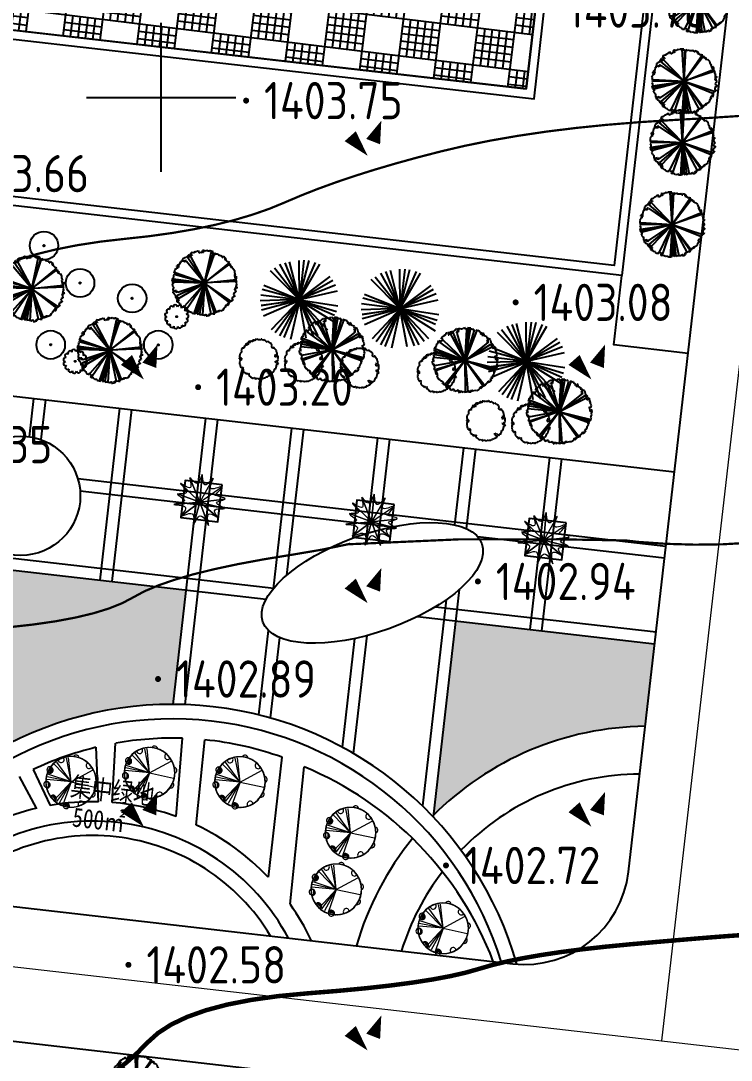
# Model space of a CAD drawing. Extents: x -2226 to 12369489, y -12501589 to 2275.
# Drawn here: x 5664122.6 to 5664170.2, y -6547972 to -6547902.3 of the extents above; entities that cross this region are included whole.
import ezdxf
from ezdxf.enums import TextEntityAlignment as Align

# ---------------------------------------------------------------- set-up
doc = ezdxf.new("R2010")
doc.units = 0
doc.header["$LTSCALE"] = 1000
doc.header["$MEASUREMENT"] = 0
doc.linetypes.add('DASHDOT2', pattern=[0.5, 0.25, -0.125, 0, -0.125])
doc.layers.get('0').update_dxf_attribs({"linetype": 'CONTINUOUS'})
for name, color, linetype in [('0-road', 33, 'CONTINUOUS'), ('0-tree', 93, 'CONTINUOUS'), ('2222', 7, 'CONTINUOUS'), ('A绿-1', 94, 'CONTINUOUS'), ('DIM_SYMB', 3, 'CONTINUOUS'), ('GN-草地', 7, 'CONTINUOUS'), ('PUB_TEXT', 7, 'CONTINUOUS'), ('TREE', 94, 'CONTINUOUS'), ('WALL', 2, 'CONTINUOUS'), ('周边地形图', 8, 'CONTINUOUS'), ('平面树例', 3, 'CONTINUOUS'), ('建筑', 50, 'CONTINUOUS'), ('灌木', 94, 'CONTINUOUS'), ('绿化', 3, 'CONTINUOUS'), ('车行道', 5, 'CONTINUOUS'), ('铺地', 25, 'CONTINUOUS')]:
    doc.layers.add(name, color=color, linetype=linetype)
doc.layers.add('树图例', color=62, linetype='CONTINUOUS', lineweight=15)
doc.layers.add('道路红线', color=1, linetype='CONTINUOUS', lineweight=0)
doc.styles.add('HT', font='simhei.ttf', dxfattribs={"width": 0.8})
doc.styles.get("Standard").update_dxf_attribs({"font": 'GBENOR', "bigfont": 'GBCBIG'})

# ---------------------------------------------------------------- blocks, each defined once
blk = doc.blocks.new('gc090')
for points in [[(1.067, 1.447, 0, 1, 0), (0.52, 0.049, 1, 1, 0)], [(-1.016, 0.411, 1, 0, 0), (0.151, -0.902, 0, 0, 0)]]:
    blk.add_lwpolyline(points, format="xyseb")
blk = doc.blocks.new('QAWE32')
at = {"layer": 'WALL', "color": 6, "ltscale": 10}
for p, q in [((4264959, -5852623), (4266759, -5852623)), ((4266759, -5852623), (4266759, -5859223)), ((4264959, -5859223), (4266759, -5859223))]:
    blk.add_line(p, q, dxfattribs=at)
at = {"layer": 'WALL', "ltscale": 10}
for points in [[(4192359, -5847223), (4192359, -5825623), (4264959, -5825623), (4264959, -5882323), (4192359, -5882323), (4192359, -5870623), (4257159, -5870623), (4257159, -5865223), (4250157, -5865223), (4250157, -5852623), (4257159, -5852623), (4257159, -5847223), (4192359, -5847223)], [(4192959, -5846623), (4192959, -5826223), (4264359, -5826223), (4264359, -5881723), (4192959, -5881723), (4192959, -5871223), (4257759, -5871223), (4257759, -5864623), (4250757, -5864623), (4250757, -5853223), (4257759, -5853223), (4257759, -5846623)]]:
    blk.add_lwpolyline(points, close=True, dxfattribs=at)
blk = doc.blocks.new('wqeqweq')
at = {"layer": '0-tree', "color": 76}
for p, q in [((163905, -121939), (163812, -122021)), ((163967, -121939), (163905, -121939)), ((164050, -121836), (163967, -121908)), ((163967, -121908), (163967, -121939)), ((164143, -121836), (164050, -121836)), ((164184, -121836), (164143, -121836)), ((164163, -121856), (164184, -121836)), ((164174, -121929), (164163, -121856)), ((164246, -121918), (164174, -121929)), ((164266, -121877), (164246, -121918)), ((164380, -121836), (164266, -121877)), ((164421, -121681), (164339, -121702)), ((164339, -121702), (164339, -121784)), ((164339, -121784), (164390, -121784)), ((164421, -121856), (164380, -121836)), ((164390, -121784), (164411, -121753)), ((164411, -121753), (164442, -121815)), ((164483, -121702), (164421, -121681)), ((164442, -121815), (164421, -121825)), ((164421, -121825), (164421, -121856)), ((164545, -121691), (164483, -121702)), ((164638, -121629), (164545, -121691)), ((164741, -121650), (164638, -121629)), ((164762, -121681), (164741, -121650)), ((164803, -121609), (164762, -121681)), ((164855, -121598), (164803, -121609)), ((164979, -121598), (164855, -121598)), ((165084, -123763), (164948, -121609)), ((164948, -121609), (164969, -121650)), ((164969, -121650), (165031, -121660)), ((165062, -121609), (164979, -121598)), ((165031, -121660), (165062, -121691)), ((165041, -121640), (165062, -121609)), ((165041, -121691), (165041, -121640)), ((165092, -121681), (165041, -121691)), ((165062, -121691), (165092, -121691)), ((165084, -123763), (165185, -121629)), ((165092, -121691), (165084, -123763)), ((165123, -121660), (165092, -121681)), ((165154, -121691), (165123, -121660)), ((165144, -121733), (165154, -121691)), ((165185, -121629), (165258, -121681)), ((165258, -121681), (165196, -121702)), ((165196, -121702), (165247, -121712)), ((165247, -121712), (165330, -121671)), ((165330, -121671), (165351, -121650)), ((165351, -121650), (165454, -121702)), ((165454, -121702), (165516, -121702)), ((165516, -121702), (165536, -121702)), ((165536, -121702), (165660, -121702)), ((165722, -121753), (165640, -121681)), ((165640, -121681), (165733, -121753)), ((165660, -121702), (165722, -121753)), ((165733, -121753), (165753, -121774)), ((165753, -121774), (165805, -121774)), ((165805, -121774), (165784, -121691)), ((165784, -121691), (165857, -121712)), ((165857, -121712), (165980, -121774)), ((166032, -121898), (165929, -121794)), ((165929, -121794), (165960, -121877)), ((165960, -121877), (166063, -121918)), ((165980, -121774), (166032, -121898)), ((166063, -121918), (166177, -121980)), ((166177, -121980), (166197, -121960)), ((166197, -121960), (166311, -121991)), ((166301, -122032), (166228, -121970)), ((166228, -121970), (166228, -122021)), ((163203, -122744), (163306, -122672)), ((163275, -122579), (163224, -122579)), ((163224, -122579), (163224, -122682)), ((163317, -122517), (163275, -122579)), ((163306, -122672), (163327, -122754)), ((163399, -122475), (163317, -122517)), ((163430, -122465), (163399, -122475)), ((163451, -122651), (163420, -122630)), ((163420, -122630), (163440, -122713)), ((163492, -122352), (163430, -122465)), ((163451, -122702), (163451, -122651)), ((163533, -122269), (163492, -122352)), ((163513, -122372), (163585, -122331)), ((163554, -122434), (163513, -122372)), ((163585, -122259), (163533, -122269)), ((163533, -122455), (163647, -122279)), ((165084, -123763), (163533, -122455)), ((163585, -122393), (163554, -122434)), ((163585, -122331), (163585, -122259)), ((163595, -122362), (163585, -122393)), ((163647, -122352), (163595, -122362)), ((163647, -122104), (163626, -122207)), ((163626, -122207), (163647, -122166)), ((163688, -122042), (163647, -122104)), ((163647, -122166), (163709, -122176)), ((163647, -122279), (165084, -123763)), ((163730, -122290), (163647, -122352)), ((163761, -122228), (163657, -122238)), ((163657, -122238), (163657, -122269)), ((163657, -122269), (163657, -122290)), ((163657, -122290), (163730, -122290)), ((163761, -122042), (163688, -122042)), ((163709, -122176), (163771, -122187)), ((163812, -122021), (163761, -122042)), ((163771, -122187), (163761, -122228)), ((166311, -121991), (165084, -123763)), ((165084, -123763), (166383, -122063)), ((166228, -122021), (166311, -122104)), ((166332, -122094), (166301, -122032)), ((166311, -122104), (166435, -122187)), ((166466, -122166), (166332, -122094)), ((166383, -122063), (166383, -122145)), ((166383, -122145), (166466, -122187)), ((166435, -122187), (166528, -122279)), ((166486, -122197), (166466, -122166)), ((166466, -122187), (166559, -122248)), ((166569, -122218), (166486, -122197)), ((166528, -122279), (166600, -122310)), ((166559, -122248), (166569, -122218)), ((166600, -122310), (166631, -122290)), ((166631, -122290), (166776, -122403)), ((166776, -122403), (166807, -122527)), ((166807, -122527), (166910, -122692)), ((166910, -122692), (166858, -122672)), ((166858, -122672), (166858, -122692)), ((162996, -123363), (162893, -123476)), ((162996, -123115), (162976, -123208)), ((162976, -123208), (162986, -123177)), ((163017, -123270), (162976, -123322)), ((162976, -123322), (162996, -123363)), ((162986, -123177), (163162, -123136)), ((163120, -123033), (162996, -123115)), ((163048, -123353), (163017, -123270)), ((163162, -123136), (163038, -123167)), ((163038, -123167), (163110, -123208)), ((163058, -123260), (163048, -123353)), ((163100, -123239), (163058, -123239)), ((163058, -123239), (163058, -123260)), ((163110, -123208), (163100, -123239)), ((163141, -122868), (163120, -122991)), ((163120, -122991), (163120, -123033)), ((163244, -122806), (163141, -122826)), ((163141, -122826), (163141, -122868)), ((163244, -122713), (163193, -122713)), ((163193, -122713), (163244, -122806)), ((163224, -122682), (163203, -122744)), ((163244, -122775), (163244, -122713)), ((163327, -122754), (163409, -122775)), ((163409, -122775), (163451, -122702)), ((163440, -122713), (163513, -122702)), ((163513, -122702), (165084, -123763)), ((165084, -123763), (167044, -122971)), ((167147, -123084), (165084, -123763)), ((166858, -122692), (166899, -122795)), ((166899, -122795), (166920, -122816)), ((166920, -122816), (166982, -122754)), ((166972, -122899), (166930, -122785)), ((167044, -122971), (166972, -122899)), ((166982, -122754), (167013, -122806)), ((167013, -122806), (167034, -122878)), ((167034, -122878), (167044, -123002)), ((167044, -123002), (167065, -123084)), ((167065, -123084), (167127, -123095)), ((167127, -123105), (167085, -123198)), ((167085, -123198), (167127, -123229)), ((167127, -123095), (167147, -123084)), ((167127, -123229), (167168, -123249)), ((167168, -123249), (167137, -123373)), ((167137, -123373), (167158, -123425)), ((162893, -123476), (162924, -123507)), ((162893, -123837), (162934, -123879)), ((162955, -124095), (162914, -124064)), ((162914, -124064), (162934, -124157)), ((162924, -123507), (162924, -123631)), ((162924, -123631), (162924, -123703)), ((162924, -123703), (162986, -123641)), ((162934, -123879), (162965, -123951)), ((162955, -123786), (162945, -123755)), ((162955, -124023), (162945, -124075)), ((165084, -123763), (162955, -123786)), ((165084, -123763), (162955, -124188)), ((162965, -123951), (162955, -123992)), ((162955, -123992), (162955, -124023)), ((162976, -124075), (165084, -123763)), ((162986, -123641), (165084, -123763)), ((165041, -123788), (163065, -124290)), ((163513, -124849), (165084, -123788)), ((165084, -123788), (163533, -125096)), ((163647, -125272), (165084, -123788)), ((165106, -123778), (164211, -125622)), ((165078, -123825), (164426, -125734)), ((165084, -123788), (164948, -125942)), ((165092, -125860), (165084, -123788)), ((165084, -123788), (165185, -125922)), ((166311, -125561), (165084, -123788)), ((165084, -123788), (166383, -125488)), ((167147, -124467), (165084, -123788)), ((165084, -123788), (167044, -124580)), ((165087, -123778), (165534, -125864)), ((165087, -123797), (166056, -125631)), ((165087, -123806), (165339, -125883)), ((167168, -123538), (167137, -123662)), ((167137, -123662), (167168, -123672)), ((167158, -123425), (167168, -123538)), ((167261, -123796), (167158, -123889)), ((167158, -123889), (167168, -123992)), ((167281, -123445), (167168, -123590)), ((167168, -123672), (167178, -123559)), ((167168, -123590), (167189, -123672)), ((167168, -123992), (167261, -124013)), ((167178, -123456), (167281, -123445)), ((167178, -123559), (167178, -123456)), ((167189, -123672), (167261, -123796)), ((167261, -124013), (167261, -124085)), ((162934, -124157), (162945, -124250)), ((162945, -124075), (162976, -124075)), ((162945, -124250), (163017, -124261)), ((162955, -124147), (162955, -124095)), ((162955, -124188), (162955, -124147)), ((163027, -124384), (162996, -124405)), ((162996, -124405), (163058, -124488)), ((163017, -124261), (163079, -124281)), ((163058, -124395), (163027, -124384)), ((163089, -124291), (163048, -124302)), ((163048, -124302), (163058, -124395)), ((163058, -124488), (163069, -124570)), ((163069, -124570), (163100, -124570)), ((163079, -124281), (163089, -124291)), ((163100, -124570), (163141, -124601)), ((163141, -124601), (163151, -124642)), ((163151, -124642), (163151, -124735)), ((163151, -124735), (163162, -124818)), ((166858, -124859), (166899, -124756)), ((166899, -124756), (166920, -124735)), ((166920, -124735), (166982, -124797)), ((166972, -124653), (166930, -124766)), ((167044, -124580), (166972, -124653)), ((166982, -124797), (167013, -124745)), ((167013, -124745), (167034, -124673)), ((167034, -124673), (167044, -124549)), ((167044, -124549), (167065, -124467)), ((167065, -124467), (167127, -124457)), ((167137, -124446), (167096, -124426)), ((167096, -124426), (167096, -124488)), ((167127, -124457), (167147, -124467)), ((167168, -124168), (167137, -124178)), ((167137, -124178), (167137, -124343)), ((167137, -124343), (167158, -124343)), ((167178, -124415), (167137, -124446)), ((167158, -124343), (167220, -124312)), ((167261, -124085), (167168, -124168)), ((167220, -124312), (167178, -124415)), ((163162, -124818), (163358, -124807)), ((163224, -124869), (163203, -124807)), ((163203, -124807), (163306, -124880)), ((163224, -124972), (163224, -124869)), ((163275, -124972), (163224, -124972)), ((163317, -125034), (163275, -124972)), ((163306, -124880), (163327, -124797)), ((163399, -125076), (163317, -125034)), ((163327, -124797), (163409, -124776)), ((163358, -124807), (163337, -124880)), ((163430, -125086), (163399, -125076)), ((163409, -124776), (163451, -124849)), ((163420, -124921), (163440, -124838)), ((163451, -124900), (163420, -124921)), ((163492, -125199), (163430, -125086)), ((163440, -124838), (163513, -124849)), ((163451, -124849), (163451, -124900)), ((163533, -125282), (163492, -125199)), ((163554, -125117), (163513, -125179)), ((163513, -125179), (163585, -125220)), ((163533, -125096), (163647, -125272)), ((163585, -125292), (163533, -125282)), ((163585, -125158), (163554, -125117)), ((163595, -125189), (163585, -125158)), ((163585, -125220), (163585, -125292)), ((163647, -125199), (163595, -125189)), ((163647, -125447), (163626, -125344)), ((163626, -125344), (163647, -125385)), ((163730, -125261), (163647, -125199)), ((163647, -125385), (163709, -125375)), ((163688, -125509), (163647, -125447)), ((163657, -125282), (163657, -125261)), ((163657, -125261), (163730, -125261)), ((163657, -125313), (163657, -125282)), ((163761, -125323), (163657, -125313)), ((163709, -125375), (163771, -125365)), ((163771, -125365), (163761, -125323)), ((166228, -125530), (166311, -125447)), ((166332, -125457), (166301, -125519)), ((166311, -125447), (166435, -125365)), ((166466, -125385), (166332, -125457)), ((166383, -125406), (166466, -125365)), ((166383, -125488), (166383, -125406)), ((166435, -125365), (166528, -125272)), ((166466, -125365), (166559, -125303)), ((166486, -125354), (166466, -125385)), ((166569, -125334), (166486, -125354)), ((166528, -125272), (166600, -125241)), ((166559, -125303), (166569, -125334)), ((166600, -125241), (166631, -125261)), ((166631, -125261), (166776, -125148)), ((166776, -125148), (166807, -125024)), ((166807, -125024), (166910, -124859)), ((166910, -124859), (166858, -124880)), ((166858, -124880), (166858, -124859)), ((163761, -125509), (163688, -125509)), ((163812, -125530), (163761, -125509)), ((163905, -125612), (163812, -125530)), ((163967, -125612), (163905, -125612)), ((163967, -125643), (163967, -125612)), ((164050, -125715), (163967, -125643)), ((164143, -125715), (164050, -125715)), ((164184, -125715), (164143, -125715)), ((164174, -125623), (164163, -125695)), ((164163, -125695), (164184, -125715)), ((164246, -125633), (164174, -125623)), ((164266, -125674), (164246, -125633)), ((164380, -125715), (164266, -125674)), ((164339, -125850), (164339, -125767)), ((164339, -125767), (164390, -125767)), ((164421, -125870), (164339, -125850)), ((164421, -125695), (164380, -125715)), ((164390, -125767), (164411, -125798)), ((164411, -125798), (164442, -125736)), ((164421, -125726), (164421, -125695)), ((164442, -125736), (164421, -125726)), ((164483, -125850), (164421, -125870)), ((164545, -125860), (164483, -125850)), ((164638, -125922), (164545, -125860)), ((164741, -125901), (164638, -125922)), ((164762, -125870), (164741, -125901)), ((164803, -125942), (164762, -125870)), ((164855, -125953), (164803, -125942)), ((164979, -125953), (164855, -125953)), ((164948, -125942), (164969, -125901)), ((164969, -125901), (165031, -125891)), ((165062, -125942), (164979, -125953)), ((165031, -125891), (165062, -125860)), ((165092, -125870), (165041, -125860)), ((165041, -125860), (165041, -125911)), ((165041, -125911), (165062, -125942)), ((165062, -125860), (165092, -125860)), ((165123, -125891), (165092, -125870)), ((165154, -125860), (165123, -125891)), ((165144, -125819), (165154, -125860)), ((165185, -125922), (165258, -125870)), ((165196, -125850), (165247, -125839)), ((165258, -125870), (165196, -125850)), ((165247, -125839), (165330, -125880)), ((165330, -125880), (165351, -125901)), ((165351, -125901), (165454, -125850)), ((165454, -125850), (165516, -125850)), ((165516, -125850), (165536, -125850)), ((165536, -125850), (165660, -125850)), ((165722, -125798), (165640, -125870)), ((165640, -125870), (165733, -125798)), ((165660, -125850), (165722, -125798)), ((165733, -125798), (165753, -125777)), ((165753, -125777), (165805, -125777)), ((165805, -125777), (165784, -125860)), ((165784, -125860), (165857, -125839)), ((165857, -125839), (165980, -125777)), ((166032, -125653), (165929, -125757)), ((165929, -125757), (165960, -125674)), ((165960, -125674), (166063, -125633)), ((165980, -125777), (166032, -125653)), ((166063, -125633), (166177, -125571)), ((166177, -125571), (166197, -125592)), ((166197, -125592), (166311, -125561)), ((166301, -125519), (166228, -125581)), ((166228, -125581), (166228, -125530))]:
    blk.add_line(p, q, dxfattribs=at)
for centre, radius in [((165078, -123769), 85.9), ((165069, -123732), 75.1), ((165056, -123787), 34.9), ((165106, -123778), 75.1), ((165083, -123767), 42.8)]:
    blk.add_circle(centre, radius, dxfattribs=at)
blk = doc.blocks.new('041')
at = {"layer": 'A绿-1', "color": 0}
for radius in [953, 47.6]:
    blk.add_circle((-41, -2), radius, dxfattribs=at)
blk = doc.blocks.new('002')
at = {"layer": 'A绿-1', "color": 95}
for radius in [57.2, 28.6]:
    blk.add_circle((-10, -31), radius, dxfattribs=at)
for centre, start, end in [((-386, 838), 14.02807, 208.77666), ((1, 916), 350.02807, 184.77666), ((385, 830), 326.02807, 160.77666), ((-953, -120), 86.02807, 280.77666), ((-907, 272), 62.02807, 256.77666), ((-707, 610), 38.02807, 232.77666), ((701, 595), 302.02807, 136.77666), ((894, 251), 278.02807, 112.77666), ((931, -141), 254.02807, 88.77666), ((-835, -495), 110.02807, 304.77666), ((-575, -791), 134.02807, 328.77666), ((-217, -955), 158.02807, 352.77666), ((176, -960), 182.02807, 16.77666), ((538, -804), 206.02807, 40.77666), ((805, -514), 230.02807, 64.77666)]:
    blk.add_arc(centre, 197, start, end, dxfattribs=at)
blk = doc.blocks.new('SFF')
at = {"layer": '树图例', "color": 95}
for p, q in [((1655034, -1503696), (1654681, -1502096)), ((1655034, -1503696), (1653765, -1502660)), ((1655034, -1503696), (1653925, -1502490)), ((1655034, -1503696), (1654534, -1502136)), ((1655034, -1503696), (1656374, -1502753)), ((1655034, -1503696), (1653428, -1503374)), ((1653496, -1503228), (1653635, -1503217)), ((1653510, -1503187), (1653660, -1503175)), ((1653523, -1503146), (1653685, -1503133)), ((1653537, -1503105), (1653695, -1503092)), ((1653550, -1503064), (1653691, -1503052)), ((1653564, -1503022), (1653686, -1503013)), ((1653577, -1502981), (1653664, -1502974)), ((1653591, -1502940), (1653625, -1502937)), ((1655034, -1503696), (1653396, -1503734)), ((1655034, -1503696), (1653403, -1503548)), ((1653499, -1503950), (1653526, -1503948)), ((1653505, -1503990), (1653564, -1503985)), ((1653512, -1504030), (1653578, -1504024)), ((1653518, -1504069), (1653586, -1504064)), ((1653525, -1504109), (1653594, -1504103)), ((1653531, -1504149), (1653584, -1504144)), ((1653537, -1504188), (1653560, -1504186)), ((1655034, -1503696), (1654063, -1505015)), ((1655034, -1503696), (1654205, -1505108)), ((1655034, -1503696), (1654406, -1505209)), ((1655034, -1503696), (1654670, -1505293)), ((1655034, -1503696), (1656664, -1503862)), ((1653895, -1504802), (1654007, -1504793)), ((1653939, -1504838), (1654078, -1504827)), ((1653984, -1504875), (1654112, -1504864)), ((1654029, -1504911), (1654119, -1504904)), ((1654074, -1504948), (1654126, -1504944)), ((1654118, -1504984), (1654133, -1504983)), ((1654742, -1505255), (1654995, -1505235)), ((1654785, -1505212), (1654937, -1505200)), ((1654798, -1505291), (1655017, -1505273)), ((1654958, -1505318), (1655040, -1505312))]:
    blk.add_line(p, q, dxfattribs=at)
blk.add_circle((1655034, -1503696), 48, dxfattribs=at)
for centre, radius, start, end in [((1655034, -1503696), 1698, 91.2865, 114.15669), ((1655185, -1502069), 201, 159.55781, 9.88594), ((1655034, -1503696), 1698, 55.2865, 78.15669), ((1655034, -1503696), 1698, 127.2865, 150.15669), ((1654200, -1502291), 201, 195.55781, 45.88594), ((1656112, -1502468), 201, 123.55781, 333.88594), ((1655034, -1503696), 1698, 19.2865, 42.15669), ((1655024, -1503695), 1698, 163.2865, 186.15669), ((1655034, -1503696), 1698, 163.2865, 186.15669), ((1653495, -1503039), 197, 240.49953, 73.06727), ((1653525, -1503056), 197, 230.26604, 66.20662), ((1653533, -1503050), 201, 231.55781, 81.88594), ((1653528, -1503068), 197, 240.49953, 73.06727), ((1653558, -1503084), 197, 230.26604, 66.20662), ((1656628, -1503336), 201, 87.55781, 297.88594), ((1653401, -1504064), 197, 276.49953, 109.06727), ((1653441, -1504055), 201, 267.55781, 117.88594), ((1653435, -1504092), 197, 276.49953, 109.06727), ((1653435, -1504059), 197, 266.26604, 102.20662), ((1653468, -1504088), 197, 266.26604, 102.20662), ((1656535, -1504341), 201, 51.55781, 261.88594), ((1655034, -1503696), 1698, 343.2865, 6.15669), ((1655034, -1503696), 1698, 199.2865, 222.15669), ((1653928, -1504948), 197, 312.49953, 145.06727), ((1653956, -1504923), 201, 303.55781, 153.88594), ((1653961, -1504976), 197, 312.49953, 145.06727), ((1653952, -1504924), 197, 302.26604, 138.20662), ((1653986, -1504953), 197, 302.26604, 138.20662), ((1655034, -1503696), 1698, 307.2865, 330.15669), ((1655024, -1503695), 1698, 235.2865, 258.15669), ((1655034, -1503696), 1698, 235.2865, 258.15669), ((1654873, -1505353), 197, 348.49953, 181.06727), ((1654884, -1505323), 201, 339.55781, 189.88594), ((1654879, -1505319), 197, 338.26604, 174.20662), ((1654907, -1505382), 197, 348.49953, 181.06727), ((1654913, -1505348), 197, 338.26604, 174.20662), ((1655034, -1503696), 1698, 271.2865, 294.15669), ((1655869, -1505100), 201, 15.55781, 225.88594)]:
    blk.add_arc(centre, radius, start, end, dxfattribs=at)
blk = doc.blocks.new('A$C0EA44CD6')
at = {"layer": '平面树例', "color": 95}
for p, q in [((1247, 1253), (772, 2398)), ((936, 2462), (1247, 1253)), ((1248, 1259), (1128, 2505)), ((1283, 2488), (1248, 1259)), ((1263, 1259), (1425, 2502)), ((1270, 2488), (1263, 1259)), ((1616, 2455), (1263, 1252)), ((1248, 1259), (209, 2052)), ((642, 2327), (1247, 1253)), ((1263, 1252), (2103, 2272)), ((2202, 2157), (1263, 1259)), ((1263, 1259), (2329, 2029)), ((1240, 1253), (43, 1725)), ((134, 1912), (1240, 1253)), ((2399, 1887), (1270, 1252)), ((1270, 1252), (2484, 1698)), ((1277, 1253), (0, 1408)), ((14, 1563), (1270, 1253)), ((1277, 1253), (0, 1097)), ((14, 942), (1270, 1253)), ((1240, 1252), (43, 780)), ((134, 593), (1240, 1252)), ((1248, 1246), (209, 453)), ((642, 178), (1247, 1252)), ((1247, 1252), (772, 107)), ((936, 43), (1247, 1252)), ((1248, 1246), (1128, 0)), ((1263, 1253), (1778, 118)), ((1905, 192), (1263, 1253)), ((1263, 1253), (2103, 233)), ((1616, 50), (1263, 1253)), ((1263, 1246), (2329, 476)), ((2399, 618), (1270, 1253)), ((1270, 1253), (2484, 807)), ((1270, 1253), (2498, 955)), ((2505, 1192), (1277, 1253))]:
    blk.add_line(p, q, dxfattribs=at)
blk = doc.blocks.new('A$C7CC94C5F')
at = {"layer": '0-tree', "color": 95}
for p, q in [((228, 1432, 0), (166, 1409, 0)), ((166, 1409, 0), (167, 1387, 0)), ((245, 1450, 0), (228, 1432, 0)), ((258, 1499, 0), (245, 1450, 0)), ((273, 1521, 0), (258, 1499, 0)), ((286, 1548, 0), (273, 1521, 0)), ((305, 1561, 0), (286, 1548, 0)), ((331, 1555, 0), (305, 1561, 0)), ((350, 1567, 0), (331, 1555, 0)), ((363, 1595, 0), (350, 1567, 0)), ((378, 1617, 0), (363, 1595, 0)), ((402, 1615, 0), (378, 1617, 0)), ((417, 1599, 0), (402, 1615, 0)), ((439, 1602, 0), (417, 1599, 0)), ((446, 1583, 0), (439, 1602, 0)), ((447, 1561, 0), (446, 1583, 0)), ((463, 1539, 0), (447, 1561, 0)), ((471, 1642, 0), (450, 1634, 0)), ((450, 1634, 0), (475, 1632, 0)), ((484, 1547, 0), (463, 1539, 0)), ((484, 1691, 0), (471, 1642, 0)), ((475, 1632, 0), (493, 1645, 0)), ((508, 1689, 0), (484, 1691, 0)), ((500, 1526, 0), (484, 1547, 0)), ((493, 1645, 0), (521, 1633, 0)), ((520, 1534, 0), (500, 1526, 0)), ((530, 1692, 0), (508, 1689, 0)), ((530, 1510, 0), (520, 1534, 0)), ((521, 1633, 0), (529, 1614, 0)), ((529, 1614, 0), (531, 1588, 0)), ((549, 1705, 0), (530, 1692, 0)), ((556, 1503, 0), (530, 1510, 0)), ((531, 1588, 0), (545, 1571, 0)), ((545, 1571, 0), (567, 1557, 0)), ((590, 1721, 0), (549, 1705, 0)), ((569, 1530, 0), (556, 1503, 0)), ((567, 1557, 0), (569, 1530, 0)), ((607, 1738, 0), (590, 1721, 0)), ((630, 1741, 0), (607, 1738, 0)), ((660, 1725, 0), (630, 1741, 0)), ((678, 1738, 0), (660, 1725, 0)), ((694, 1760, 0), (678, 1738, 0)), ((714, 1768, 0), (694, 1760, 0)), ((738, 1767, 0), (714, 1768, 0)), ((765, 1760, 0), (738, 1767, 0)), ((781, 1778, 0), (765, 1760, 0)), ((800, 1790, 0), (781, 1778, 0)), ((826, 1784, 0), (800, 1790, 0)), ((849, 1765, 0), (826, 1784, 0)), ((872, 1768, 0), (849, 1765, 0)), ((892, 1776, 0), (872, 1768, 0)), ((919, 1770, 0), (892, 1776, 0)), ((940, 1756, 0), (919, 1770, 0)), ((957, 1773, 0), (940, 1756, 0)), ((975, 1786, 0), (957, 1773, 0)), ((1018, 1758, 0), (975, 1786, 0)), ((1046, 1747, 0), (1018, 1758, 0)), ((1064, 1721, 0), (1046, 1747, 0)), ((1082, 1733, 0), (1064, 1721, 0)), ((1103, 1741, 0), (1082, 1733, 0)), ((1120, 1759, 0), (1103, 1741, 0)), ((1148, 1747, 0), (1120, 1759, 0)), ((1166, 1699, 0), (1148, 1747, 0)), ((1188, 1685, 0), (1166, 1699, 0)), ((1206, 1698, 0), (1188, 1685, 0)), ((1227, 1706, 0), (1206, 1698, 0)), ((1251, 1704, 0), (1243, 1707, 0)), ((1315, 1663, 0), (1251, 1704, 0)), ((1329, 1646, 0), (1315, 1663, 0)), ((1350, 1632, 0), (1329, 1646, 0)), ((1364, 1615, 0), (1350, 1632, 0)), ((1379, 1577, 0), (1364, 1615, 0)), ((1404, 1575, 0), (1379, 1577, 0)), ((1418, 1559, 0), (1404, 1575, 0)), ((1404, 1493, 0), (1419, 1515, 0)), ((1404, 1471, 0), (1404, 1493, 0)), ((1419, 1454, 0), (1404, 1471, 0)), ((1419, 1515, 0), (1418, 1559, 0)), ((1437, 1467, 0), (1419, 1454, 0)), ((1437, 1489, 0), (1437, 1467, 0)), ((1461, 1487, 0), (1437, 1489, 0)), ((1478, 1444, 0), (1461, 1487, 0)), ((1509, 1445, 0), (1478, 1444, 0)), ((1515, 1491, 0), (1508, 1467, 0)), ((1508, 1467, 0), (1509, 1445, 0)), ((1529, 1475, 0), (1515, 1491, 0)), ((1544, 1436, 0), (1529, 1475, 0)), ((1558, 1419, 0), (1544, 1436, 0)), ((1574, 1398, 0), (1558, 1419, 0)), ((1602, 1387, 0), (1574, 1398, 0)), ((13, 947, 0), (0, 898, 0)), ((17, 976, 0), (13, 947, 0)), ((24, 1000, 0), (17, 976, 0)), ((36, 1049, 0), (23, 1022, 0)), ((23, 1022, 0), (24, 1000, 0)), ((35, 1093, 0), (36, 1049, 0)), ((56, 1079, 0), (35, 1093, 0)), ((40, 1244, 0), (49, 1220, 0)), ((61, 1230, 0), (40, 1244, 0)), ((49, 1220, 0), (66, 1199, 0)), ((75, 1092, 0), (56, 1079, 0)), ((91, 1214, 0), (61, 1230, 0)), ((66, 1199, 0), (84, 1151, 0)), ((98, 1095, 0), (75, 1092, 0)), ((84, 1151, 0), (112, 1161, 0)), ((106, 1236, 0), (91, 1214, 0)), ((118, 1103, 0), (98, 1095, 0)), ((119, 1264, 0), (106, 1236, 0)), ((112, 1161, 0), (128, 1179, 0)), ((146, 1092, 0), (118, 1103, 0)), ((126, 1288, 0), (119, 1264, 0)), ((139, 1315, 0), (126, 1288, 0)), ((128, 1179, 0), (145, 1157, 0)), ((145, 1340, 0), (139, 1315, 0)), ((160, 1362, 0), (145, 1340, 0)), ((145, 1157, 0), (152, 1138, 0)), ((152, 1116, 0), (146, 1092, 0)), ((152, 1138, 0), (152, 1116, 0)), ((167, 1387, 0), (160, 1362, 0)), ((1616, 1370, 0), (1602, 1387, 0)), ((1615, 1210, 0), (1638, 1213, 0)), ((1629, 1193, 0), (1615, 1210, 0)), ((1624, 1351, 0), (1616, 1370, 0)), ((1623, 1251, 0), (1640, 1269, 0)), ((1637, 1235, 0), (1623, 1251, 0)), ((1638, 1334, 0), (1624, 1351, 0)), ((1644, 1155, 0), (1629, 1193, 0)), ((1638, 1213, 0), (1637, 1235, 0)), ((1646, 1315, 0), (1638, 1334, 0)), ((1640, 1269, 0), (1646, 1293, 0)), ((1658, 1138, 0), (1644, 1155, 0)), ((1646, 1293, 0), (1646, 1315, 0)), ((1679, 1146, 0), (1658, 1138, 0)), ((1671, 1187, 0), (1679, 1168, 0)), ((1695, 1185, 0), (1671, 1187, 0)), ((1679, 1168, 0), (1679, 1146, 0)), ((1696, 1163, 0), (1695, 1185, 0)), ((1712, 1142, 0), (1696, 1163, 0)), ((1733, 1128, 0), (1712, 1142, 0)), ((1741, 1109, 0), (1733, 1128, 0)), ((1735, 1041, 0), (1742, 1065, 0)), ((1751, 1019, 0), (1735, 1041, 0)), ((1739, 948, 0), (1752, 975, 0)), ((1740, 905, 0), (1739, 948, 0)), ((1742, 1065, 0), (1741, 1109, 0)), ((1759, 1000, 0), (1751, 1019, 0)), ((1752, 975, 0), (1759, 1000, 0)), ((0, 898, 0), (7, 878, 0)), ((7, 878, 0), (32, 877, 0)), ((40, 814, 0), (27, 765, 0)), ((27, 765, 0), (28, 743, 0)), ((28, 743, 0), (35, 724, 0)), ((32, 877, 0), (52, 885, 0)), ((35, 724, 0), (36, 702, 0)), ((36, 702, 0), (43, 682, 0)), ((63, 817, 0), (40, 814, 0)), ((43, 682, 0), (44, 661, 0)), ((44, 661, 0), (46, 634, 0)), ((46, 634, 0), (61, 595, 0)), ((52, 885, 0), (75, 888, 0)), ((61, 595, 0), (75, 579, 0)), ((91, 784, 0), (63, 817, 0)), ((75, 888, 0), (109, 923, 0)), ((75, 579, 0), (83, 560, 0)), ((83, 560, 0), (111, 526, 0)), ((110, 796, 0), (91, 784, 0)), ((140, 841, 0), (103, 816, 0)), ((103, 816, 0), (110, 796, 0)), ((109, 923, 0), (138, 907, 0)), ((111, 526, 0), (133, 469, 0)), ((138, 907, 0), (132, 882, 0)), ((132, 882, 0), (133, 860, 0)), ((133, 860, 0), (140, 841, 0)), ((133, 469, 0), (156, 472, 0)), ((155, 516, 0), (176, 502, 0)), ((156, 472, 0), (155, 516, 0)), ((176, 502, 0), (200, 500, 0)), ((200, 500, 0), (209, 476, 0)), ((209, 476, 0), (226, 454, 0)), ((1590, 455, 0), (1596, 479, 0)), ((1596, 479, 0), (1613, 497, 0)), ((1613, 497, 0), (1634, 505, 0)), ((1634, 505, 0), (1653, 518, 0)), ((1640, 756, 0), (1646, 780, 0)), ((1656, 734, 0), (1640, 756, 0)), ((1646, 780, 0), (1658, 812, 0)), ((1653, 518, 0), (1668, 540, 0)), ((1682, 728, 0), (1656, 734, 0)), ((1657, 834, 0), (1676, 847, 0)), ((1658, 812, 0), (1657, 834, 0)), ((1668, 540, 0), (1694, 594, 0)), ((1676, 847, 0), (1697, 833, 0)), ((1687, 796, 0), (1681, 771, 0)), ((1681, 771, 0), (1682, 728, 0)), ((1712, 772, 0), (1687, 796, 0)), ((1694, 594, 0), (1707, 643, 0)), ((1696, 711, 0), (1713, 729, 0)), ((1697, 689, 0), (1696, 711, 0)), ((1697, 833, 0), (1718, 841, 0)), ((1706, 665, 0), (1697, 689, 0)), ((1707, 643, 0), (1706, 665, 0)), ((1738, 766, 0), (1712, 772, 0)), ((1713, 729, 0), (1732, 741, 0)), ((1718, 841, 0), (1734, 858, 0)), ((1732, 741, 0), (1738, 766, 0)), ((1734, 880, 0), (1740, 905, 0)), ((1734, 858, 0), (1734, 880, 0)), ((222, 403, 0), (205, 386, 0)), ((205, 386, 0), (205, 364, 0)), ((205, 364, 0), (213, 345, 0)), ((213, 345, 0), (213, 323, 0)), ((213, 323, 0), (222, 299, 0)), ((226, 454, 0), (221, 425, 0)), ((221, 425, 0), (222, 403, 0)), ((222, 299, 0), (244, 285, 0)), ((244, 285, 0), (267, 266, 0)), ((267, 266, 0), (281, 249, 0)), ((281, 249, 0), (302, 235, 0)), ((302, 235, 0), (345, 186, 0)), ((345, 186, 0), (366, 172, 0)), ((366, 172, 0), (385, 185, 0)), ((385, 185, 0), (402, 202, 0)), ((402, 202, 0), (425, 183, 0)), ((425, 183, 0), (432, 164, 0)), ((432, 164, 0), (453, 150, 0)), ((453, 150, 0), (467, 134, 0)), ((467, 134, 0), (475, 114, 0)), ((475, 114, 0), (489, 98, 0)), ((489, 98, 0), (517, 86, 0)), ((517, 86, 0), (536, 99, 0)), ((536, 99, 0), (558, 102, 0)), ((558, 102, 0), (586, 91, 0)), ((586, 91, 0), (602, 70, 0)), ((602, 70, 0), (617, 31, 0)), ((617, 31, 0), (640, 34, 0)), ((640, 34, 0), (673, 69, 0)), ((673, 69, 0), (696, 51, 0)), ((696, 51, 0), (723, 44, 0)), ((723, 44, 0), (771, 41, 0)), ((771, 41, 0), (794, 44, 0)), ((794, 44, 0), (815, 30, 0)), ((815, 30, 0), (838, 11, 0)), ((838, 11, 0), (858, 19, 0)), ((858, 19, 0), (885, 12, 0)), ((885, 12, 0), (913, 1, 0)), ((913, 1, 0), (919, 26, 0)), ((918, 48, 0), (942, 68, 0)), ((919, 26, 0), (918, 48, 0)), ((942, 68, 0), (965, 49, 0)), ((965, 49, 0), (973, 30, 0)), ((973, 30, 0), (1007, 21, 0)), ((1020, 49, 0), (1007, 0, 0)), ((1007, 21, 0), (1024, 39, 0)), ((1017, 58, 0), (1032, 80, 0)), ((1024, 39, 0), (1017, 58, 0)), ((1044, 47, 0), (1020, 49, 0)), ((1032, 80, 0), (1054, 83, 0)), ((1066, 50, 0), (1044, 47, 0)), ((1054, 83, 0), (1097, 55, 0)), ((1085, 63, 0), (1066, 50, 0)), ((1126, 79, 0), (1085, 63, 0)), ((1097, 55, 0), (1142, 62, 0)), ((1143, 97, 0), (1126, 79, 0)), ((1142, 62, 0), (1168, 55, 0)), ((1166, 100, 0), (1143, 97, 0)), ((1196, 84, 0), (1166, 100, 0)), ((1168, 55, 0), (1209, 71, 0)), ((1214, 96, 0), (1196, 84, 0)), ((1209, 71, 0), (1232, 74, 0)), ((1229, 119, 0), (1214, 96, 0)), ((1250, 127, 0), (1229, 119, 0)), ((1232, 74, 0), (1248, 92, 0)), ((1246, 179, 0), (1268, 204, 0)), ((1247, 157, 0), (1246, 179, 0)), ((1254, 138, 0), (1247, 157, 0)), ((1248, 92, 0), (1255, 116, 0)), ((1274, 125, 0), (1250, 127, 0)), ((1255, 116, 0), (1254, 138, 0)), ((1268, 204, 0), (1293, 203, 0)), ((1301, 118, 0), (1274, 125, 0)), ((1293, 203, 0), (1322, 186, 0)), ((1317, 136, 0), (1301, 118, 0)), ((1336, 149, 0), (1317, 136, 0)), ((1322, 186, 0), (1343, 194, 0)), ((1362, 142, 0), (1336, 149, 0)), ((1343, 194, 0), (1362, 207, 0)), ((1361, 229, 0), (1386, 227, 0)), ((1362, 207, 0), (1361, 229, 0)), ((1385, 123, 0), (1362, 142, 0)), ((1386, 227, 0), (1414, 216, 0)), ((1414, 216, 0), (1432, 229, 0)), ((1432, 229, 0), (1447, 251, 0)), ((1446, 317, 0), (1466, 325, 0)), ((1453, 297, 0), (1446, 317, 0)), ((1447, 251, 0), (1454, 276, 0)), ((1454, 276, 0), (1453, 297, 0)), ((1466, 325, 0), (1493, 318, 0)), ((1493, 318, 0), (1541, 315, 0)), ((1541, 315, 0), (1560, 327, 0)), ((1560, 327, 0), (1577, 345, 0)), ((1577, 345, 0), (1592, 367, 0)), ((1597, 436, 0), (1590, 455, 0)), ((1591, 389, 0), (1598, 414, 0)), ((1592, 367, 0), (1591, 389, 0)), ((1598, 414, 0), (1597, 436, 0))]:
    blk.add_line(p, q, dxfattribs=at)
at = {"layer": '0-tree', "color": 95, "width": 1, "flags": 1}
for tag, p in [('ITEM', (754, 862, 0)), ('SIZE', (872, 907, 0))]:
    blk.add_attdef(tag, p, '', height=73.7, rotation=291.0348, dxfattribs=at)
blk = doc.blocks.new('卫矛')
at = {"layer": 'TREE', "color": 92, "lineweight": 0}
for p, q in [((-0.493, 1.042), (-0.028, -0.054)), ((-0.028, -0.054), (0.003, 1.159)), ((0.003, 1.159), (-0.028, -0.054)), ((-0.028, -0.054), (0.52, 0.951)), ((0.52, 0.951), (-0.028, -0.054)), ((-0.028, -0.054), (-0.912, 0.717)), ((-0.028, -0.054), (0.902, 0.66)), ((0.902, 0.66), (-0.028, -0.054)), ((-0.028, -0.054), (-1.103, 0.189)), ((-1.103, 0.189), (-0.028, -0.054)), ((-0.028, -0.054), (0.968, 0.189)), ((0.968, 0.189), (-0.028, -0.054)), ((-0.028, -0.054), (-1.139, -0.205)), ((-1.139, -0.205), (-0.028, -0.054)), ((-0.028, -0.054), (-0.875, -0.618)), ((-0.875, -0.618), (-0.028, -0.054)), ((-0.028, -0.054), (-0.534, -1.033)), ((-0.534, -1.033), (-0.028, -0.054)), ((-0.028, -0.054), (0.129, -1.104)), ((0.129, -1.104), (-0.028, -0.054)), ((-0.028, -0.054), (0.738, -0.782)), ((0.738, -0.782), (-0.028, -0.054)), ((-0.028, -0.054), (1.078, -0.29)), ((1.078, -0.29), (-0.028, -0.054))]:
    blk.add_line(p, q, dxfattribs=at)
blk.add_open_spline([(-0.659, 0.305), (-0.914, 0.278), (-1.387, 0.227), (-0.445, -0.025), (-1.523, -0.251), (-0.449, -0.228), (-1.095, -0.781), (-0.227, -0.262), (-0.743, -1.474), (-0.237, -0.527), (0.043, -0.784), (0.184, -1.438), (0.053, -0.255), (1.023, -1.063), (0.231, -0.174), (1.538, -0.381), (0.253, -0.078), (1.156, 0.165), (0.771, 0.216), (0.429, 0.277), (1.269, 0.913), (0.188, 0.235), (0.705, 1.24), (0.076, 0.418), (0.009, 1.564), (-0.087, 0.342), (-0.658, 1.394), (-0.226, 0.307), (-1.121, 0.926), (-0.814, 0.513), (-0.659, 0.305)], degree=3, knots=[0, 0, 0, 0, 789.599617, 1468.1889, 2185.683253, 2966.644267, 3488.865037, 4163.95761, 5037.701018, 6009.288263, 6168.27283, 6910.292798, 7787.326321, 8694.876024, 9465.180434, 10363.141537, 11223.683602, 11903.730678, 12278.742471, 12556.868734, 13397.199445, 14216.451517, 14956.571912, 15638.779964, 16432.649257, 17243.169237, 18024.859298, 18801.328114, 19602.91567, 20418.43355, 20418.43355, 20418.43355, 20418.43355], dxfattribs=at)

msp = doc.modelspace()

# ---------------------------------------------------------------- hatches: boundary and pattern name
h = msp.add_hatch()
h.set_pattern_fill('AR-SAND', color=64, scale=0.5, angle=353.45116, style=0)
h.set_pattern_definition([(30.951161, (5657629.2998, -6541699.9984), (0.078586046, 0.96071782), [0, -0.76, 0, -0.85, 0, -0.8125]), (0.951161, (5657629.2998, -6541699.9984), (1.04004746, 1.30094419), [0, -0.41, 0, -0.685, 0, -0.2625]), (320.951161, (5657628.6888, -6541699.9282), (1.54723375, -0.17477301), [0, -0.25, 0, -0.9, 0, -1.175]), (310.951161, (5657628.6888, -6541699.9282), (1.5433053, 0.26454987), [0, -0.125, 0, -0.59, 0, -0.675])])
edge = h.paths.add_edge_path()
edge.add_line((5664116.243, -6547946.515), (5664117.158, -6547938.553))
edge.add_line((5664117.158, -6547938.553), (5664133.649, -6547940.446))
edge.add_line((5664133.649, -6547940.446), (5664132.744, -6547948.113))
edge.add_arc((5664132.74, -6547972.099), 23.986, 89.9893, 120.09987)
edge.add_arc((5664110.678, -6547956.142), 11.12, 25.54254, 59.96462)
edge = h.paths.add_edge_path()
edge.add_line((5664151.731, -6547942.521), (5664165.07, -6547944.053))
edge.add_line((5664165.07, -6547944.053), (5664164.435, -6547949.583))
edge.add_arc((5664164.662, -6547969.97), 20.388, 90.63873, 135.24554)
edge.add_line((5664150.184, -6547955.616), (5664151.731, -6547942.521))
at = {"layer": 'GN-草地'}
h = msp.add_hatch(dxfattribs=at)
h.set_pattern_fill('LZX_PAT003', color=8, scale=4, angle=353, style=0)
h.set_pattern_definition([(353, (5693004.881, -6538473.5933), (0.30467336, 2.48136538), []), (353, (5693004.942, -6538473.097), (0.6093467, 4.96273076), [2.5, -2.5]), (353, (5693005.003, -6538472.601), (0.6093467, 4.96273076), [2.5, -2.5]), (353, (5693005.064, -6538472.1045), (0.6093467, 4.96273076), [2.5, -2.5]), (353, (5693005.125, -6538471.608), (0.6093467, 4.96273076), [2.5, -2.5]), (353, (5693005.2467, -6538470.6157), (0.6093467, 4.96273076), [-2.5, 2.5]), (353, (5693005.3076, -6538470.1194), (0.6093467, 4.96273076), [-2.5, 2.5]), (353, (5693005.3686, -6538469.623), (0.6093467, 4.96273076), [-2.5, 2.5]), (353, (5693005.4295, -6538469.127), (0.6093467, 4.96273076), [-2.5, 2.5]), (83, (5693004.881, -6538473.5933), (-2.48136538, 0.30467336), []), (83, (5693005.3774, -6538473.654), (-4.96273076, 0.6093467), [2.5, -2.5]), (83, (5693005.8736, -6538473.715), (-4.96273076, 0.6093467), [2.5, -2.5]), (83, (5693006.37, -6538473.776), (-4.96273076, 0.6093467), [2.5, -2.5]), (83, (5693006.866, -6538473.837), (-4.96273076, 0.6093467), [2.5, -2.5]), (83, (5693007.8587, -6538473.959), (-4.96273076, 0.6093467), [-2.5, 2.5]), (83, (5693008.355, -6538474.02), (-4.96273076, 0.6093467), [-2.5, 2.5]), (83, (5693008.8513, -6538474.081), (-4.96273076, 0.6093467), [-2.5, 2.5]), (83, (5693009.3475, -6538474.1417), (-4.96273076, 0.6093467), [-2.5, 2.5])])
h.paths.add_polyline_path([(5664085.808, -6547875.175), (5664083.139, -6547898.423), (5664156.458, -6547906.84), (5664157.074, -6547901.475), (5664150.117, -6547900.676), (5664151.554, -6547888.158), (5664158.511, -6547888.957), (5664159.127, -6547883.592)])
h.paths.add_polyline_path([(5664134.579, -6547890.422), (5664139.049, -6547890.935), (5664138.536, -6547895.406), (5664134.066, -6547894.893)], flags=16)
h.paths.add_polyline_path([(5664119.871, -6547888.698), (5664119.358, -6547893.168), (5664114.888, -6547892.655), (5664115.401, -6547888.185)], flags=16)
h.paths.add_polyline_path([(5664099.96, -6547886.509), (5664099.447, -6547890.979), (5664094.976, -6547890.466), (5664095.489, -6547885.996)], flags=16)

# ---------------------------------------------------------------- linework, layer by layer
at = {"color": 99}
msp.add_lwpolyline([(5664083.139, -6547898.423), (5664085.808, -6547875.175), (5664159.127, -6547883.592), (5664158.511, -6547888.957), (5664152.15, -6547888.227), (5664151.554, -6547888.158), (5664150.117, -6547900.676), (5664157.074, -6547901.475), (5664156.458, -6547906.84)], close=True, dxfattribs=at)
at = {"color": 64}
for points in [[(5664167.305, -6547924.581), (5664162.338, -6547924.01), (5664162.873, -6547919.353)], [(5664080.358, -6547922.652), (5664166.393, -6547932.529)]]:
    msp.add_lwpolyline(points, dxfattribs=at)
at = {"layer": '0-road', "linetype": 'Continuous', "ltscale": 5}
for points in [[(5664123.448, -6547927.598), (5664123.153, -6547930.167)], [(5664124.243, -6547927.69), (5664123.936, -6547930.363)], [(5664129.21, -6547928.26), (5664127.887, -6547939.784)], [(5664130.005, -6547928.351), (5664128.682, -6547939.876)], [(5664134.972, -6547928.921), (5664132.769, -6547948.113)], [(5664135.767, -6547929.013), (5664133.573, -6547948.127)], [(5664140.734, -6547929.583), (5664139.496, -6547940.367)], [(5664141.529, -6547929.674), (5664140.407, -6547939.45)], [(5664146.497, -6547930.244), (5664145.687, -6547937.296)], [(5664147.291, -6547930.336), (5664146.511, -6547937.132)], [(5664152.259, -6547930.906), (5664151.665, -6547936.081)], [(5664153.054, -6547930.997), (5664152.441, -6547936.333)], [(5664158.021, -6547931.567), (5664156.698, -6547943.092)], [(5664158.816, -6547931.659), (5664157.493, -6547943.183)], [(5664126.407, -6547932.971), (5664165.823, -6547937.496)], [(5664126.563, -6547933.794), (5664147.518, -6547936.2)], [(5664097.168, -6547935.452), (5664139.538, -6547940.317)], [(5664099.076, -6547936.477), (5664139.026, -6547941.063)], [(5664153.19, -6547936.851), (5664165.731, -6547938.291)], [(5664151.972, -6547940.421), (5664150.223, -6547955.656)], [(5664151.087, -6547941.109), (5664149.502, -6547954.923)], [(5664150.393, -6547941.563), (5664165.161, -6547943.258)], [(5664149.181, -6547942.229), (5664165.07, -6547944.053)], [(5664139.177, -6547943.152), (5664138.526, -6547948.819)], [(5664139.927, -6547943.632), (5664139.308, -6547949.027)], [(5664144.952, -6547943.702), (5664144.117, -6547950.975)], [(5664145.78, -6547943.504), (5664144.873, -6547951.4)]]:
    msp.add_lwpolyline(points, dxfattribs=at)
at = {"layer": '0-road', "color": 4}
msp.add_circle((5664122.577, -6547934.125), 4, dxfattribs=at)
msp.add_ellipse((5664146.151, -6547939.968), major_axis=(7.339, 2.625), ratio=0.419371, dxfattribs=at)
at = {"layer": '2222'}
for points in [[(5664136.078, -6547933.387), (5664133.595, -6547933.102), (5664133.31, -6547935.586), (5664135.793, -6547935.871)], [(5664147.603, -6547934.71), (5664145.119, -6547934.425), (5664144.834, -6547936.909), (5664147.318, -6547937.194)], [(5664159.138, -6547935.942), (5664156.654, -6547935.657), (5664156.369, -6547938.14), (5664158.852, -6547938.425)]]:
    msp.add_lwpolyline(points, close=True, dxfattribs=at)
at = {"layer": 'DIM_SYMB'}
msp.add_lwpolyline([(5664122.547, -6547969.038, 0, 0, 0), (5664122.547, -6547969.038, 0, 0, 0), (5664128.545, -6547969.6, 0.8, 0, 0), (5664131.532, -6547969.881, 0, 0, 0)], format="xyseb", dxfattribs=at)
at = {"layer": '周边地形图'}
for p, q in [((5664132.002, -6547912.41), (5664132.002, -6547902.41)), ((5664127.002, -6547907.41), (5664137.002, -6547907.41))]:
    msp.add_line(p, q, dxfattribs=at)
at = {"layer": '周边地形图', "const_width": 0.2, "flags": 128}
for points in [[(5664137.59, -6547907.628, 1), (5664137.79, -6547907.628, 1)], [(5664155.652, -6547921.158, 1), (5664155.852, -6547921.158, 1)], [(5664134.374, -6547926.844, 1), (5664134.574, -6547926.844, 1)], [(5664153.122, -6547939.871, 1), (5664153.322, -6547939.871, 1)], [(5664131.688, -6547946.415, 1), (5664131.888, -6547946.415, 1)], [(5664150.985, -6547958.917, 1), (5664151.185, -6547958.917, 1)], [(5664129.704, -6547965.581, 1), (5664129.904, -6547965.581, 1)]]:
    msp.add_lwpolyline(points, format="xyb", close=True, dxfattribs=at)
at = {"layer": '周边地形图'}
for points, const_width in [([(5664122.352, -6547918.314), (5664123.612, -6547917.933), (5664124.963, -6547917.601), (5664126.405, -6547917.318), (5664127.939, -6547917.083), (5664129.564, -6547916.898), (5664131.194, -6547916.719), (5664132.741, -6547916.503), (5664134.207, -6547916.251), (5664135.592, -6547915.962), (5664136.894, -6547915.637), (5664138.114, -6547915.276), (5664139.253, -6547914.878), (5664140.309, -6547914.443), (5664141.361, -6547913.994), (5664142.485, -6547913.551), (5664143.681, -6547913.115), (5664144.949, -6547912.685), (5664146.29, -6547912.262), (5664147.702, -6547911.846), (5664149.187, -6547911.436), (5664150.744, -6547911.033), (5664152.38, -6547910.65), (5664154.101, -6547910.302), (5664155.907, -6547909.988), (5664157.799, -6547909.708), (5664159.777, -6547909.463), (5664161.84, -6547909.252), (5664163.988, -6547909.076), (5664166.221, -6547908.934), (5664168.373, -6547908.811), (5664170.273, -6547908.689), (5664171.923, -6547908.569)], 0.15), ([(5664163.13, -6547937.122), (5664163.97, -6547937.22), (5664165.835, -6547937.349), (5664167.757, -6547937.405), (5664169.601, -6547937.382), (5664171.369, -6547937.28), (5664173.06, -6547937.098), (5664174.674, -6547936.837), (5664176.212, -6547936.497), (5664177.673, -6547936.077), (5664179.058, -6547935.578), (5664179.147, -6547935.542)], 0.15), ([(5664144.505, -6547937.38), (5664151.999, -6547937.047), (5664158.695, -6547937.047), (5664163.13, -6547937.122)], 0.15), ([(5664121.755, -6547942.945), (5664123.41, -6547942.762), (5664124.912, -6547942.545), (5664126.261, -6547942.292), (5664127.457, -6547942.006), (5664128.499, -6547941.684), (5664129.389, -6547941.328), (5664130.125, -6547940.937), (5664130.869, -6547940.535), (5664131.783, -6547940.145), (5664132.865, -6547939.768), (5664134.117, -6547939.404), (5664135.537, -6547939.052), (5664137.127, -6547938.713), (5664138.886, -6547938.386), (5664140.813, -6547938.072), (5664142.742, -6547937.745), (5664144.505, -6547937.38), (5664144.661, -6547937.34)], 0.15), ([(5664128.887, -6547972.744), (5664129.69, -6547972.114), (5664130.418, -6547971.466), (5664131.07, -6547970.802), (5664131.777, -6547970.162), (5664132.666, -6547969.586), (5664133.737, -6547969.075), (5664134.99, -6547968.629), (5664136.426, -6547968.247), (5664138.044, -6547967.931), (5664139.845, -6547967.679), (5664141.827, -6547967.491), (5664143.821, -6547967.33), (5664145.656, -6547967.157), (5664147.33, -6547966.971), (5664148.844, -6547966.772), (5664150.199, -6547966.56), (5664151.393, -6547966.336), (5664152.428, -6547966.1), (5664153.303, -6547965.851), (5664154.158, -6547965.602), (5664155.131, -6547965.365), (5664156.224, -6547965.14), (5664157.435, -6547964.928), (5664158.766, -6547964.728), (5664160.215, -6547964.54), (5664161.784, -6547964.365), (5664163.471, -6547964.201), (5664165.131, -6547964.054), (5664166.615, -6547963.925), (5664167.924, -6547963.814), (5664169.058, -6547963.722), (5664170.016, -6547963.648), (5664170.799, -6547963.593)], 0.3)]:
    msp.add_lwpolyline(points, dxfattribs=dict(at, const_width=const_width))
at = {"layer": '绿化'}
for p, q in [((5664127.804, -6547954.647), (5664127.642, -6547950.99)), ((5664128.714, -6547954.696), (5664128.945, -6547950.717)), ((5664133.009, -6547955.645), (5664133.426, -6547950.378)), ((5664134.351, -6547956.21), (5664134.927, -6547950.492)), ((5664140.088, -6547951.658), (5664139.157, -6547959.7)), ((5664140.646, -6547961.519), (5664141.574, -6547952.301)), ((5664123.64, -6547955.085), (5664122.498, -6547952.947)), ((5664124.577, -6547954.89), (5664123.434, -6547952.476))]:
    msp.add_line(p, q, dxfattribs=at)
for centre, radius, start, end in [((5664132.747, -6547972.142), 21.76, 103.63388, 115.40317), ((5664132.926, -6547973.534), 23.162, 88.76086, 99.84229), ((5664132.747, -6547972.142), 21.76, 70.25631, 84.24845), ((5664132.723, -6547973.584), 23.051, 20.90214, 67.40583), ((5664127.4, -6547970.837), 16.195, 103.359, 114.24936), ((5664127.4, -6547970.837), 16.195, 88.56327, 100.08072), ((5664127.4, -6547970.837), 16.195, 69.76771, 85.33982), ((5664127.4, -6547970.837), 14.899, 28.2277, 138.6826), ((5664127.4, -6547970.837), 16.195, 43.41276, 64.55182), ((5664127.4, -6547970.837), 13.927, 31.03171, 135.90134), ((5664127.4, -6547970.837), 16.195, 25.27862, 35.06608)]:
    msp.add_arc(centre, radius, start, end, dxfattribs=at)
at = {"layer": '车行道', "color": 5}
for p, q in [((5664163.313, -6547959.354), (5664183.282, -6547785.407)), ((5664196.244, -6547979.24), (5663992.355, -6547955.834)), ((5664083.434, -6547957.23), (5664155.561, -6547965.51))]:
    msp.add_line(p, q, dxfattribs=at)
msp.add_arc((5664156.359, -6547958.556), 7, 263.45118, 353.45118, dxfattribs=at)
at = {"layer": '道路红线', "linetype": 'DASHDOT2', "ltscale": 25}
for p, q in [((5664186.76, -6547785.806), (5664165.535, -6547970.687)), ((5663921.196, -6547942.637), (5664231.501, -6547978.26))]:
    msp.add_line(p, q, dxfattribs=at)
at = {"layer": '铺地'}
for centre, radius, start, end in [((5664132.744, -6547972.133), 24.02, 15.9387, 150.9432), ((5664132.745, -6547972.136), 23.051, 16.93167, 149.97153), ((5664164.662, -6547969.97), 20.388, 90.63874, 135.24556), ((5664164.147, -6547969.571), 16.784, 90.27321, 135.921), ((5664164.662, -6547969.97), 20.388, 140.88716, 163.78191), ((5664164.147, -6547969.571), 16.784, 142.43321, 162.87104)]:
    msp.add_arc(centre, radius, start, end, dxfattribs=at)

# ---------------------------------------------------------------- block references
at = {"xscale": 0.00100000027785459, "yscale": 0.001000000163912773, "zscale": 0.001, "rotation": 353.4511819773911}
msp.add_blockref('QAWE32', (5660596.622, -6541588.993), dxfattribs=at)
at = {"layer": '0-road', "zscale": 0.001}
for p, xscale, yscale in [((5664002.896, -6547777.134), 0.001000000163912773, 0.001000000163912773), ((5664001.97, -6547782.568), 0.001000000163912773, 0.001000000163912773), ((5664001.854, -6547786.673), 0.001000000163912773, 0.001000000163912773), ((5664001.16, -6547792.165), 0.001000000163912773, 0.001000000163912773), ((5663998.291, -6547874.359), 0.0007999995723366737, 0.0007999995723366737)]:
    msp.add_blockref('wqeqweq', p, dxfattribs=dict(at, xscale=xscale, yscale=yscale))
at = {"layer": '0-road', "yscale": 0.001000000163912773, "zscale": 0.001}
for p, xscale, rotation in [((5663998.433, -6547755.992), 0.001000000166595089, 344.1109033466107), ((5664010.018, -6547755.624), 0.001000000166595089, 344.1109033466107), ((5664003.671, -6547760.139), 0.001000000166595089, 344.1109033466107), ((5664311.103, -6547804.061), 0.000999999599590246, 252.519820163206), ((5664320.009, -6547804.772), 0.000999999599590246, 252.519820163206), ((5664326.325, -6547808.205), 0.000999999599590246, 252.519820163206)]:
    msp.add_blockref('wqeqweq', p, dxfattribs=dict(at, xscale=xscale, rotation=rotation))
at = {"layer": '0-tree', "color": 86, "xscale": 0.001000000166595089, "yscale": 0.001000000163912773, "zscale": 0.001, "rotation": 344.1109033466107}
for p in [(5664124.18, -6547917.361), (5664126.601, -6547919.867), (5664130.092, -6547920.895), (5664124.637, -6547924.012), (5664131.84, -6547924.014)]:
    msp.add_blockref('041', p, dxfattribs=at)
at = {"layer": '0-tree', "color": 95, "xscale": -0.002084760231822759, "yscale": 0.002084759995341301, "zscale": 0.001, "rotation": 97.39248392828168}
for p in [(5664143.507, -6547918.052), (5664150.266, -6547918.646), (5664158.729, -6547922.196)]:
    msp.add_blockref('A$C0EA44CD6', p, dxfattribs=at)
at = {"layer": '0-tree', "color": 16, "xscale": 0.0006999997066598374, "yscale": 0.0006999997422099113, "zscale": 0.001, "rotation": 344.1108541659935}
for p in [(5664133.051, -6547922.095), (5664126.247, -6547925.096)]:
    msp.add_blockref('002', p, dxfattribs=at)
at = {"layer": '周边地形图', "color": 8, "zscale": 0.001}
for p in [(5664145.683, -6547910.425), (5664130.683, -6547925.425), (5664160.683, -6547925.425), (5664145.683, -6547940.425), (5664130.683, -6547955.425), (5664160.683, -6547955.425), (5664145.683, -6547970.425)]:
    msp.add_blockref('gc090', p, dxfattribs=at)
at = {"layer": '建筑', "ltscale": 0.5, "xscale": 0.00149999950863215, "yscale": 0.00150000024586916, "zscale": 0.001, "rotation": 188.0615813285697}
for p in [(5664139.65, -6547923.441), (5664142.672, -6547923.621), (5664146.409, -6547924.035), (5664151.578, -6547924.332), (5664154.872, -6547927.585), (5664157.894, -6547927.765)]:
    msp.add_blockref('A$C7CC94C5F', p, dxfattribs=at)
at = {"layer": '树图例', "xscale": 0.00100000027785459, "yscale": 0.001000000163912773, "zscale": 0.001, "rotation": 353.4511819773911}
for p in [(5662658.48, -6546270.066), (5662653.221, -6546270.668), (5662664.541, -6546270.683), (5662671.955, -6546274.08), (5662670.996, -6546277.881), (5662678.157, -6546280.492)]:
    msp.add_blockref('SFF', p, dxfattribs=at)
at = {"layer": '灌木', "color": 0, "extrusion": (0, 0, -1), "xscale": 1.534656276695139, "yscale": 1.534656276926398, "zscale": 0.001, "rotation": 6.548838482077755}
for p in [(-5664134.544, -6547934.457), (-5664146.068, -6547935.78), (-5664157.603, -6547937.012)]:
    msp.add_blockref('卫矛', p, dxfattribs=at)

# ---------------------------------------------------------------- texts
at = {"layer": 'PUB_TEXT', "style": 'HT', "width": 0.8}
for s, p in [('集中绿地', (5664125.863, -6547954.229)), ('500㎡', (5664125.991, -6547956.298))]:
    msp.add_text(s, height=1.2923, rotation=353.45118, dxfattribs=at).set_placement(p)
at = {"layer": '周边地形图'}
for s, p in [('1403.78', (5664159.24, -6547901.486)), ('1403.75', (5664138.89, -6547907.628)), ('1403.66', (5664117.823, -6547912.522)), ('1403.08', (5664156.952, -6547921.158)), ('1403.20', (5664135.674, -6547926.844)), ('1403.35', (5664115.397, -6547930.696)), ('1402.94', (5664154.422, -6547939.871)), ('1402.89', (5664132.988, -6547946.415)), ('1402.72', (5664152.285, -6547958.917)), ('1402.58', (5664131.004, -6547965.581))]:
    msp.add_text(s, height=2.5, dxfattribs=at).set_placement(p, align=Align.MIDDLE_LEFT)

doc.saveas('drawing.dxf')
